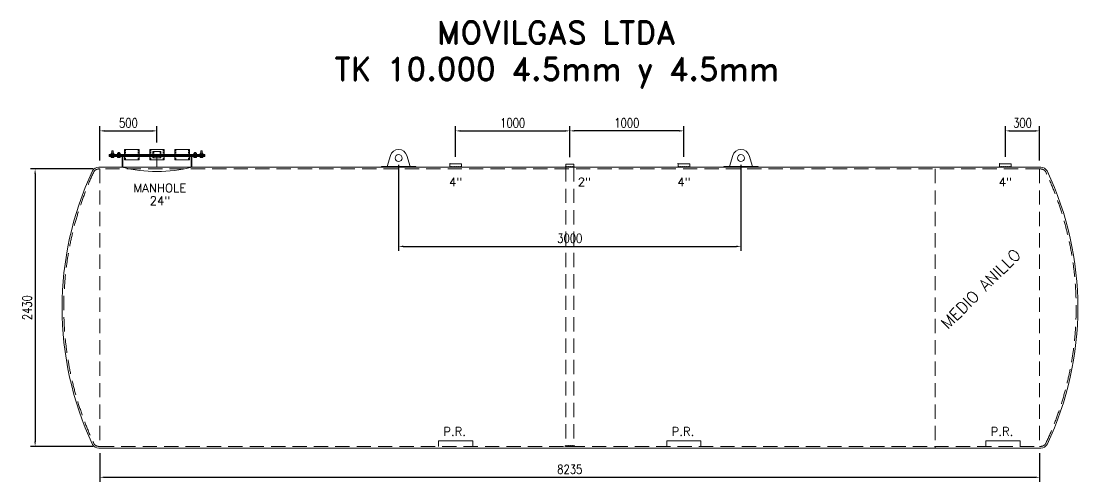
# Model space of a CAD drawing. Extents: x 174420 to 213214, y -41877 to -13498.
# Drawn here: x 188050 to 197311, y -17533 to -13498 of the extents above; entities that cross this region are included whole.
import ezdxf
from ezdxf.enums import TextEntityAlignment as Align

# ---------------------------------------------------------------- set-up
doc = ezdxf.new("R2010")
doc.units = 0
doc.header["$LTSCALE"] = 500
doc.header["$MEASUREMENT"] = 0
doc.linetypes.add('HIDDEN', pattern=[0.375, 0.25, -0.125])
doc.layers.get('0').update_dxf_attribs({"linetype": 'CONTINUOUS', "lineweight": 9})
for name, color, linetype, lineweight in [('COTAS', 2, 'CONTINUOUS', 9), ('dibujo', 7, 'CONTINUOUS', 30), ('INVISIBLE', 1, 'HIDDEN', 9), ('TEXTO', 6, 'CONTINUOUS', 9)]:
    doc.layers.add(name, color=color, linetype=linetype, lineweight=lineweight)
doc.styles.add('ROMAND', font='romand')
doc.styles.get("Standard").update_dxf_attribs({"font": 'SIMPLEX.shx', "width": 0.8, "height": 80})
doc.dimstyles.get("Standard").update_dxf_attribs({"dimtxt": 0.18, "dimasz": 0.18, "dimexe": 0.18, "dimexo": 0.0625, "dimgap": 0.09, "dimtad": 0, "dimtih": 1, "dimtoh": 1, "dimdec": 4, "dimzin": 0, "dimdsep": 46, "dimtxsty": 'Standard', "dimcen": 0.09, "dimadec": 0, "dimazin": 0, "dimtfac": 1, "dimtdec": 4, "dimtofl": 0, "dimtmove": 0, "dimatfit": 3, "dimfxl": 1, "dimtolj": 1, "dimtzin": 0, "dimarcsym": 0})

# ---------------------------------------------------------------- blocks, each defined once
blk = doc.blocks.new('*D171')
at = {"layer": 'COTAS', "color": 0, "lineweight": -2, "transparency": 16777216}
for p, q in [((188740.9, -14717.6), (188740.9, -14418.8)), ((189240.9, -14561.6), (189240.9, -14418.8)), ((188780.9, -14458.8), (189200.9, -14458.8))]:
    blk.add_line(p, q, dxfattribs=at)
at = {"layer": 'COTAS', "color": 0, "transparency": 16777216}
for points in [[(188780.9, -14452.1), (188780.9, -14465.5), (188740.9, -14458.8)], [(189200.9, -14452.1), (189200.9, -14465.5), (189240.9, -14458.8)]]:
    blk.add_solid(points, dxfattribs=at)
at = {"layer": 'COTAS', "color": 0, "lineweight": 9, "transparency": 16777216, "insert": (188990.9, -14388.8), "char_height": 80, "attachment_point": 5}
blk.add_mtext('\\A1;500', dxfattribs=at)
blk = doc.blocks.new('*D172')
at = {"layer": 'COTAS', "color": 0, "lineweight": -2, "transparency": 16777216}
for p, q in [((191858.4, -14686.2), (191858.4, -14418.8)), ((192858.4, -14689.1), (192858.4, -14418.8)), ((191898.4, -14458.8), (192818.4, -14458.8))]:
    blk.add_line(p, q, dxfattribs=at)
at = {"layer": 'COTAS', "color": 0, "transparency": 16777216}
for points in [[(191898.4, -14452.1), (191898.4, -14465.5), (191858.4, -14458.8)], [(192818.4, -14452.1), (192818.4, -14465.5), (192858.4, -14458.8)]]:
    blk.add_solid(points, dxfattribs=at)
at = {"layer": 'COTAS', "color": 0, "lineweight": 9, "transparency": 16777216, "insert": (192358.4, -14388.8), "char_height": 80, "attachment_point": 5}
blk.add_mtext('\\A1;1000', dxfattribs=at)
blk = doc.blocks.new('*D173')
at = {"layer": 'COTAS', "color": 0, "lineweight": -2, "transparency": 16777216}
for p, q in [((192858.4, -14689.1), (192858.4, -14418.8)), ((193858.4, -14686.2), (193858.4, -14418.8)), ((193818.4, -14458.8), (192898.4, -14458.8))]:
    blk.add_line(p, q, dxfattribs=at)
at = {"layer": 'COTAS', "color": 0, "transparency": 16777216}
for points in [[(192898.4, -14452.1), (192898.4, -14465.5), (192858.4, -14458.8)], [(193818.4, -14452.1), (193818.4, -14465.5), (193858.4, -14458.8)]]:
    blk.add_solid(points, dxfattribs=at)
at = {"layer": 'COTAS', "color": 0, "lineweight": 9, "transparency": 16777216, "insert": (193358.4, -14388.8), "char_height": 80, "attachment_point": 5}
blk.add_mtext('\\A1;1000', dxfattribs=at)
blk = doc.blocks.new('*D167')
at = {"layer": 'COTAS', "color": 0, "lineweight": -2, "transparency": 16777216}
for p, q in [((196675.9, -14686.2), (196675.9, -14418.8)), ((196975.9, -14717.6), (196975.9, -14418.8)), ((196715.9, -14458.8), (196935.9, -14458.8))]:
    blk.add_line(p, q, dxfattribs=at)
at = {"layer": 'COTAS', "color": 0, "transparency": 16777216}
for points in [[(196715.9, -14452.1), (196715.9, -14465.5), (196675.9, -14458.8)], [(196935.9, -14452.1), (196935.9, -14465.5), (196975.9, -14458.8)]]:
    blk.add_solid(points, dxfattribs=at)
at = {"layer": 'COTAS', "color": 0, "lineweight": 9, "transparency": 16777216, "insert": (196825.9, -14388.8), "char_height": 80, "attachment_point": 5}
blk.add_mtext('\\A1;300', dxfattribs=at)
blk = doc.blocks.new('*D168')
at = {"layer": 'COTAS', "color": 0, "lineweight": -2, "transparency": 16777216}
for p, q in [((188740.9, -17282.3), (188740.9, -17533)), ((196975.9, -17282.3), (196975.9, -17533)), ((188780.9, -17493), (196935.9, -17493))]:
    blk.add_line(p, q, dxfattribs=at)
at = {"layer": 'COTAS', "color": 0, "transparency": 16777216}
for points in [[(188780.9, -17486.3), (188780.9, -17499.7), (188740.9, -17493)], [(196935.9, -17486.3), (196935.9, -17499.7), (196975.9, -17493)]]:
    blk.add_solid(points, dxfattribs=at)
at = {"layer": 'COTAS', "color": 0, "transparency": 16777216, "insert": (192858.4, -17423), "char_height": 80, "attachment_point": 5}
blk.add_mtext('\\A1;8235', dxfattribs=at)
blk = doc.blocks.new('*D169')
at = {"layer": 'COTAS', "color": 0, "lineweight": -2, "transparency": 16777216}
for p, q in [((188680.9, -14792.6), (188133, -14792.6)), ((188173, -14832.6), (188173, -17182.3)), ((188680.9, -17222.3), (188133, -17222.3))]:
    blk.add_line(p, q, dxfattribs=at)
at = {"layer": 'COTAS', "color": 0, "transparency": 16777216}
for points in [[(188166.3, -14832.6), (188179.6, -14832.6), (188173, -14792.6)], [(188166.3, -17182.3), (188179.6, -17182.3), (188173, -17222.3)]]:
    blk.add_solid(points, dxfattribs=at)
at = {"layer": 'COTAS', "color": 0, "transparency": 16777216, "insert": (188103, -16007.4), "char_height": 80, "attachment_point": 5, "rotation": 90}
blk.add_mtext('\\A1;2430', dxfattribs=at)
blk = doc.blocks.new('*D170')
at = {"layer": 'COTAS', "color": 0, "lineweight": -2, "transparency": 16777216}
for p, q in [((191358.4, -14756.6), (191358.4, -15510.6)), ((194358.4, -14756.6), (194358.4, -15510.6)), ((191398.4, -15470.6), (194318.4, -15470.6))]:
    blk.add_line(p, q, dxfattribs=at)
at = {"layer": 'COTAS', "color": 0, "transparency": 16777216}
for points in [[(191398.4, -15463.9), (191398.4, -15477.3), (191358.4, -15470.6)], [(194318.4, -15463.9), (194318.4, -15477.3), (194358.4, -15470.6)]]:
    blk.add_solid(points, dxfattribs=at)
at = {"layer": 'COTAS', "color": 0, "transparency": 16777216, "insert": (192858.4, -15400.6), "char_height": 80, "attachment_point": 5}
blk.add_mtext('\\A1;3000', dxfattribs=at)

msp = doc.modelspace()

# ---------------------------------------------------------------- linework, layer by layer
at = {"lineweight": 9}
for p, q in [((188740.9, -14777.6), (188730.9, -14777.6)), ((188740.9, -14777.6), (196975.9, -14777.6)), ((191807.6, -14746.2), (191909.2, -14746.2)), ((191807.6, -14746.2), (191807.6, -14777.6)), ((191909.2, -14777.6), (191807.6, -14777.6)), ((191909.2, -14746.2), (191909.2, -14777.6)), ((192823.5, -14749.1), (192823.5, -14777.6)), ((192823.5, -14749.1), (192893.4, -14749.1)), ((192823.5, -14777.6), (192893.4, -14777.6)), ((192893.4, -14749.1), (192893.4, -14777.6)), ((193807.6, -14746.2), (193909.2, -14746.2)), ((193807.6, -14746.2), (193807.6, -14777.6)), ((193909.2, -14777.6), (193807.6, -14777.6)), ((193909.2, -14746.2), (193909.2, -14777.6)), ((196625.1, -14746.2), (196726.7, -14746.2)), ((196625.1, -14746.2), (196625.1, -14777.6)), ((196726.7, -14777.6), (196625.1, -14777.6)), ((196726.7, -14746.2), (196726.7, -14777.6)), ((196975.9, -14777.6), (196985.9, -14777.6)), ((192823.5, -17222.3), (192893.4, -17222.3)), ((188740.9, -17237.3), (188730.9, -17237.3)), ((188740.9, -17237.3), (196975.9, -17237.3)), ((196975.9, -17237.3), (196985.9, -17237.3))]:
    msp.add_line(p, q, dxfattribs=at)
for centre, radius, start, end in [((191244, -16007.4), 2834.6, 155.01403, 204.98597), ((188730.9, -14842.6), 65, 90, 150), ((189241.2, -13533.2), 1281.3, 256.21649, 283.78351), ((196985.9, -14842.6), 65, 30, 90), ((194510.2, -16007.4), 2800.9, 334.69161, 25.30839), ((188730.9, -17172.3), 65, 210, 270), ((196985.9, -17172.3), 65, 270, 330)]:
    msp.add_arc(centre, radius, start, end, dxfattribs=at)
at = {"color": 0, "linetype": 'ByBlock', "lineweight": 9}
for p in [(191807.6, -14746.2), (193807.6, -14746.2), (196625.1, -14746.2)]:
    msp.add_point(p, dxfattribs=at)
at = {"layer": 'COTAS', "lineweight": 9}
for p, q in [((189240.9, -14677.6), (189240.9, -14777.6)), ((191812.2, -14770.2), (191804.4, -14777.6)), ((191818, -14770.2), (191810.2, -14777.6)), ((191823.3, -14770.2), (191815.5, -14777.6)), ((191829.2, -14770.2), (191821.5, -14777.6)), ((191835.5, -14770.2), (191827.7, -14777.6)), ((191840.8, -14770.2), (191833, -14777.6)), ((191847, -14770.2), (191839.3, -14777.6)), ((191852.7, -14770.2), (191844.9, -14777.6)), ((191858.9, -14770.2), (191851.1, -14777.6)), ((191864.5, -14770.2), (191856.7, -14777.6)), ((191870.7, -14770.2), (191862.9, -14777.6)), ((191876.3, -14770.2), (191868.6, -14777.6)), ((191882.6, -14770.2), (191874.8, -14777.6)), ((191888.5, -14770.2), (191880.8, -14777.6)), ((191893.4, -14771.5), (191887, -14777.6)), ((191899.8, -14771.5), (191893.4, -14777.6)), ((191905.3, -14771.5), (191898.9, -14777.6)), ((191905.3, -14771.5), (191898.9, -14777.6)), ((191910.5, -14771.5), (191904.1, -14777.6)), ((191910.5, -14771.5), (191904.1, -14777.6)), ((192823.3, -14770.2), (192815.5, -14777.6)), ((192823.5, -14771.5), (192829.9, -14777.6)), ((192828.3, -14770.2), (192836.1, -14777.6)), ((192834.3, -14770.2), (192842.1, -14777.6)), ((192840.6, -14770.2), (192848.3, -14777.6)), ((192846.2, -14770.2), (192854, -14777.6)), ((192852.4, -14770.2), (192860.2, -14777.6)), ((192858, -14770.2), (192865.8, -14777.6)), ((192864.2, -14770.2), (192872, -14777.6)), ((192869.9, -14770.2), (192877.6, -14777.6)), ((192876.1, -14770.2), (192883.9, -14777.6)), ((192881.4, -14770.2), (192889.2, -14777.6)), ((192887.7, -14770.2), (192895.4, -14777.6)), ((192893.6, -14770.2), (192901.4, -14777.6)), ((193812.2, -14770.2), (193804.4, -14777.6)), ((193818, -14770.2), (193810.2, -14777.6)), ((193823.3, -14770.2), (193815.5, -14777.6)), ((193829.2, -14770.2), (193821.5, -14777.6)), ((193835.5, -14770.2), (193827.7, -14777.6)), ((193840.8, -14770.2), (193833, -14777.6)), ((193847, -14770.2), (193839.3, -14777.6)), ((193852.7, -14770.2), (193844.9, -14777.6)), ((193858.9, -14770.2), (193851.1, -14777.6)), ((193864.5, -14770.2), (193856.7, -14777.6)), ((193870.7, -14770.2), (193862.9, -14777.6)), ((193876.3, -14770.2), (193868.6, -14777.6)), ((193882.6, -14770.2), (193874.8, -14777.6)), ((193888.5, -14770.2), (193880.8, -14777.6)), ((193893.4, -14771.5), (193887, -14777.6)), ((193899.8, -14771.5), (193893.4, -14777.6)), ((193905.3, -14771.5), (193898.9, -14777.6)), ((193905.3, -14771.5), (193898.9, -14777.6)), ((193910.5, -14771.5), (193904.1, -14777.6)), ((193910.5, -14771.5), (193904.1, -14777.6)), ((196629.7, -14770.2), (196621.9, -14777.6)), ((196635.5, -14770.2), (196627.7, -14777.6)), ((196640.8, -14770.2), (196633, -14777.6)), ((196646.7, -14770.2), (196639, -14777.6)), ((196653, -14770.2), (196645.2, -14777.6)), ((196658.3, -14770.2), (196650.5, -14777.6)), ((196664.5, -14770.2), (196656.8, -14777.6)), ((196670.2, -14770.2), (196662.4, -14777.6)), ((196676.4, -14770.2), (196668.6, -14777.6)), ((196682, -14770.2), (196674.2, -14777.6)), ((196688.2, -14770.2), (196680.4, -14777.6)), ((196693.8, -14770.2), (196686.1, -14777.6)), ((196700.1, -14770.2), (196692.3, -14777.6)), ((196706, -14770.2), (196698.3, -14777.6)), ((196710.9, -14771.5), (196704.5, -14777.6)), ((196717.3, -14771.5), (196710.9, -14777.6)), ((196722.8, -14771.5), (196716.4, -14777.6)), ((196722.8, -14771.5), (196716.4, -14777.6)), ((196728, -14771.5), (196721.6, -14777.6)), ((196728, -14771.5), (196721.6, -14777.6)), ((191708.4, -17172.3), (191708.4, -17222.3)), ((192008.4, -17172.3), (191708.4, -17172.3)), ((192008.4, -17172.3), (192008.4, -17222.3)), ((192823.3, -17214.8), (192815.5, -17222.3)), ((192823.5, -17216.2), (192829.9, -17222.3)), ((192828.3, -17214.8), (192836.1, -17222.3)), ((192834.3, -17214.8), (192842.1, -17222.3)), ((192840.6, -17214.8), (192848.3, -17222.3)), ((192846.2, -17214.8), (192854, -17222.3)), ((192852.4, -17214.8), (192860.2, -17222.3)), ((192858, -17214.8), (192865.8, -17222.3)), ((192864.2, -17214.8), (192872, -17222.3)), ((192869.9, -17214.8), (192877.6, -17222.3)), ((192876.1, -17214.8), (192883.9, -17222.3)), ((192881.4, -17214.8), (192889.2, -17222.3)), ((192887.7, -17214.8), (192895.4, -17222.3)), ((192893.6, -17214.8), (192901.4, -17222.3)), ((193708.4, -17172.3), (193708.4, -17222.3)), ((194008.4, -17172.3), (193708.4, -17172.3)), ((194008.4, -17172.3), (194008.4, -17222.3)), ((196804.9, -17172.3), (196504.9, -17172.3)), ((196504.9, -17172.3), (196504.9, -17222.3)), ((196804.9, -17172.3), (196804.9, -17222.3))]:
    msp.add_line(p, q, dxfattribs=at)
for points in [[(191807.6, -14769.8), (191807.6, -14777.6), (191799.3, -14777.6)], [(191909.2, -14769.8), (191909.2, -14777.6), (191917.6, -14777.6)], [(192823.5, -14769.8), (192823.5, -14777.6), (192815.1, -14777.6)], [(192893.4, -14769.8), (192893.4, -14777.6), (192901.8, -14777.6)], [(193807.6, -14769.8), (193807.6, -14777.6), (193799.3, -14777.6)], [(193909.2, -14769.8), (193909.2, -14777.6), (193917.6, -14777.6)], [(196625.1, -14769.8), (196625.1, -14777.6), (196616.8, -14777.6)], [(196726.7, -14769.8), (196726.7, -14777.6), (196735.1, -14777.6)], [(192823.5, -17214.5), (192823.5, -17222.3), (192815.1, -17222.3)], [(192893.4, -17214.5), (192893.4, -17222.3), (192901.8, -17222.3)]]:
    msp.add_solid(points, dxfattribs=at)
at = {"layer": 'dibujo', "lineweight": 9}
for p, q in [((188956.9, -14621.6), (189084.9, -14621.6)), ((188956.9, -14711.6), (188956.9, -14621.6)), ((189084.9, -14621.6), (189084.9, -14711.6)), ((189176.9, -14621.6), (189304.9, -14621.6)), ((189176.9, -14711.6), (189176.9, -14621.6)), ((189304.9, -14621.6), (189304.9, -14711.6)), ((189396.9, -14621.6), (189524.9, -14621.6)), ((189396.9, -14711.6), (189396.9, -14621.6)), ((189524.9, -14621.6), (189524.9, -14711.6)), ((188820.9, -14666.6), (189660.9, -14666.6)), ((188820.9, -14674.6), (188820.9, -14666.6)), ((188820.9, -14666.6), (188820.9, -14674.6)), ((189660.9, -14674.6), (188820.9, -14674.6)), ((188820.9, -14677.6), (188820.9, -14683.6)), ((188820.9, -14677.6), (188935.9, -14677.6)), ((188820.9, -14677.6), (188820.9, -14683.6)), ((189660.9, -14683.6), (188820.9, -14683.6)), ((188839.9, -14655.6), (188840.9, -14654.6)), ((188839.9, -14655.6), (188839.9, -14665.6)), ((188839.9, -14665.6), (188840.9, -14666.6)), ((188861.9, -14683.6), (188839.9, -14683.6)), ((188839.9, -14683.6), (188839.9, -14690.6)), ((188839.9, -14690.6), (188840.9, -14691.6)), ((188840.9, -14654.6), (188860.9, -14654.6)), ((188840.9, -14666.6), (188860.9, -14666.6)), ((188840.9, -14691.6), (188860.9, -14691.6)), ((188856.9, -14633.6), (188844.9, -14633.6)), ((188844.9, -14633.6), (188844.9, -14683.6)), ((188844.9, -14655.6), (188844.9, -14666.6)), ((188844.9, -14683.6), (188856.9, -14683.6)), ((188844.9, -14683.6), (188844.9, -14691.6)), ((188856.9, -14683.6), (188856.9, -14633.6)), ((188856.9, -14655.6), (188856.9, -14666.6)), ((188856.9, -14683.6), (188856.9, -14691.6)), ((188861.9, -14655.6), (188860.9, -14654.6)), ((188861.9, -14665.6), (188860.9, -14666.6)), ((188861.9, -14690.6), (188860.9, -14691.6)), ((188861.9, -14665.6), (188861.9, -14655.6)), ((188861.9, -14690.6), (188861.9, -14683.6)), ((188880.9, -14666.6), (188880.9, -14674.6)), ((188880.9, -14674.6), (188880.9, -14666.6)), ((188880.9, -14674.6), (188880.9, -14677.6)), ((188894.9, -14655.6), (188895.9, -14654.6)), ((188894.9, -14655.6), (188894.9, -14665.6)), ((188894.9, -14665.6), (188895.9, -14666.6)), ((188916.9, -14683.6), (188894.9, -14683.6)), ((188894.9, -14683.6), (188894.9, -14690.6)), ((188894.9, -14690.6), (188895.9, -14691.6)), ((188895.9, -14654.6), (188915.9, -14654.6)), ((188895.9, -14666.6), (188915.9, -14666.6)), ((188895.9, -14691.6), (188915.9, -14691.6)), ((188911.9, -14647.6), (188899.9, -14647.6)), ((188899.9, -14647.6), (188899.9, -14683.6)), ((188899.9, -14655.6), (188899.9, -14666.6)), ((188899.9, -14683.6), (188911.9, -14683.6)), ((188899.9, -14683.6), (188899.9, -14691.6)), ((188911.9, -14683.6), (188911.9, -14647.6)), ((188911.9, -14655.6), (188911.9, -14666.6)), ((188911.9, -14683.6), (188911.9, -14691.6)), ((188916.9, -14655.6), (188915.9, -14654.6)), ((188916.9, -14665.6), (188915.9, -14666.6)), ((188916.9, -14690.6), (188915.9, -14691.6)), ((188916.9, -14665.6), (188916.9, -14655.6)), ((188916.9, -14690.6), (188916.9, -14683.6)), ((188935.9, -14677.6), (188935.9, -14777.6)), ((188935.9, -14677.6), (188941.9, -14683.6)), ((188935.9, -14677.6), (189660.9, -14677.6)), ((188941.9, -14683.6), (188941.9, -14777.6)), ((189084.9, -14711.6), (188956.9, -14711.6)), ((189304.9, -14711.6), (189176.9, -14711.6)), ((189205.9, -14639.6), (189275.9, -14639.6)), ((189205.9, -14693.6), (189205.9, -14639.6)), ((189275.9, -14693.6), (189205.9, -14693.6)), ((189275.9, -14639.6), (189275.9, -14693.6)), ((189524.9, -14711.6), (189396.9, -14711.6)), ((189545.9, -14677.6), (189539.9, -14683.6)), ((189539.9, -14683.6), (189539.9, -14777.6)), ((189545.9, -14677.6), (189545.9, -14674.6)), ((189545.9, -14674.6), (189600.9, -14674.6)), ((189545.9, -14683.6), (189545.9, -14677.6)), ((189545.9, -14677.6), (189600.9, -14677.6)), ((189545.9, -14683.6), (189545.9, -14777.6)), ((189564.9, -14655.6), (189565.9, -14654.6)), ((189564.9, -14665.6), (189564.9, -14655.6)), ((189564.9, -14665.6), (189565.9, -14666.6)), ((189564.9, -14683.6), (189586.9, -14683.6)), ((189564.9, -14690.6), (189564.9, -14683.6)), ((189564.9, -14690.6), (189565.9, -14691.6)), ((189585.9, -14654.6), (189565.9, -14654.6)), ((189585.9, -14666.6), (189565.9, -14666.6)), ((189585.9, -14691.6), (189565.9, -14691.6)), ((189569.9, -14647.6), (189581.9, -14647.6)), ((189569.9, -14683.6), (189569.9, -14647.6)), ((189569.9, -14655.6), (189569.9, -14666.6)), ((189581.9, -14683.6), (189569.9, -14683.6)), ((189569.9, -14683.6), (189569.9, -14691.6)), ((189581.9, -14647.6), (189581.9, -14683.6)), ((189581.9, -14655.6), (189581.9, -14666.6)), ((189581.9, -14683.6), (189581.9, -14691.6)), ((189586.9, -14655.6), (189585.9, -14654.6)), ((189586.9, -14665.6), (189585.9, -14666.6)), ((189586.9, -14690.6), (189585.9, -14691.6)), ((189586.9, -14655.6), (189586.9, -14665.6)), ((189586.9, -14683.6), (189586.9, -14690.6)), ((189600.9, -14674.6), (189600.9, -14666.6)), ((189600.9, -14674.6), (189600.9, -14677.6)), ((189619.9, -14655.6), (189620.9, -14654.6)), ((189619.9, -14665.6), (189619.9, -14655.6)), ((189619.9, -14665.6), (189620.9, -14666.6)), ((189619.9, -14683.6), (189641.9, -14683.6)), ((189619.9, -14690.6), (189619.9, -14683.6)), ((189619.9, -14690.6), (189620.9, -14691.6)), ((189640.9, -14654.6), (189620.9, -14654.6)), ((189640.9, -14666.6), (189620.9, -14666.6)), ((189640.9, -14691.6), (189620.9, -14691.6)), ((189624.9, -14633.6), (189636.9, -14633.6)), ((189624.9, -14683.6), (189624.9, -14633.6)), ((189624.9, -14655.6), (189624.9, -14666.6)), ((189636.9, -14683.6), (189624.9, -14683.6)), ((189624.9, -14683.6), (189624.9, -14691.6)), ((189636.9, -14633.6), (189636.9, -14683.6)), ((189636.9, -14655.6), (189636.9, -14666.6)), ((189636.9, -14683.6), (189636.9, -14691.6)), ((189641.9, -14655.6), (189640.9, -14654.6)), ((189641.9, -14665.6), (189640.9, -14666.6)), ((189641.9, -14690.6), (189640.9, -14691.6)), ((189641.9, -14655.6), (189641.9, -14665.6)), ((189641.9, -14683.6), (189641.9, -14690.6)), ((189660.9, -14666.6), (189660.9, -14674.6)), ((189660.9, -14677.6), (189660.9, -14683.6)), ((191258.4, -14771.6), (191286.4, -14675.6)), ((191458.4, -14771.6), (191430.4, -14675.6)), ((194258.4, -14771.6), (194286.4, -14675.6)), ((194458.4, -14771.6), (194430.4, -14675.6)), ((191208.4, -14771.6), (191508.4, -14771.6)), ((191508.4, -14777.6), (191208.4, -14777.6)), ((191258.4, -14771.6), (191458.4, -14771.6)), ((191508.4, -14771.6), (191508.4, -14777.6)), ((194208.4, -14771.6), (194508.4, -14771.6)), ((194508.4, -14777.6), (194208.4, -14777.6)), ((194258.4, -14771.6), (194458.4, -14771.6)), ((194508.4, -14771.6), (194508.4, -14777.6))]:
    msp.add_line(p, q, dxfattribs=at)
at = {"layer": 'dibujo'}
for p, q in [((191208.4, -14771.6), (191208.4, -14777.6)), ((194208.4, -14771.6), (194208.4, -14777.6))]:
    msp.add_line(p, q, dxfattribs=at)
at = {"layer": 'dibujo', "lineweight": 9}
for centre in [(191358.4, -14696.6), (194358.4, -14696.6)]:
    msp.add_circle(centre, 30, dxfattribs=at)
for centre, radius, start, end in [((191358.4, -14696.6), 75, 16.2602, 163.7398), ((194358.4, -14696.6), 75, 16.2602, 163.7398), ((188842.4, -14658.2), 3.63, 46.39718, 133.60282), ((188842.4, -14663), 3.63, 226.39718, 313.60282), ((188842.4, -14688), 3.63, 226.39718, 313.60282), ((188850.9, -14673.1), 18.5, 71.07536, 108.92464), ((188850.9, -14648.1), 18.5, 251.07536, 288.92464), ((188850.9, -14673.1), 18.5, 251.07536, 288.92464), ((188859.4, -14658.2), 3.63, 46.39718, 133.60282), ((188859.4, -14663), 3.63, 226.39718, 313.60282), ((188859.4, -14688), 3.63, 226.39718, 313.60282), ((188897.4, -14658.2), 3.63, 46.39718, 133.60282), ((188897.4, -14663), 3.63, 226.39718, 313.60282), ((188897.4, -14688), 3.63, 226.39718, 313.60282), ((188905.9, -14673.1), 18.5, 71.07536, 108.92464), ((188905.9, -14648.1), 18.5, 251.07536, 288.92464), ((188905.9, -14673.1), 18.5, 251.07536, 288.92464), ((188914.4, -14658.2), 3.63, 46.39718, 133.60282), ((188914.4, -14663), 3.63, 226.39718, 313.60282), ((188914.4, -14688), 3.63, 226.39718, 313.60282), ((189567.4, -14658.2), 3.63, 46.39718, 133.60282), ((189567.4, -14663), 3.63, 226.39718, 313.60282), ((189567.4, -14688), 3.63, 226.39718, 313.60282), ((189575.9, -14673.1), 18.5, 71.07536, 108.92464), ((189575.9, -14648.1), 18.5, 251.07536, 288.92464), ((189575.9, -14673.1), 18.5, 251.07536, 288.92464), ((189584.4, -14658.2), 3.63, 46.39718, 133.60282), ((189584.4, -14663), 3.63, 226.39718, 313.60282), ((189584.4, -14688), 3.63, 226.39718, 313.60282), ((189622.4, -14658.2), 3.63, 46.39718, 133.60282), ((189622.4, -14663), 3.63, 226.39718, 313.60282), ((189622.4, -14688), 3.63, 226.39718, 313.60282), ((189630.9, -14673.1), 18.5, 71.07536, 108.92464), ((189630.9, -14648.1), 18.5, 251.07536, 288.92464), ((189630.9, -14673.1), 18.5, 251.07536, 288.92464), ((189639.4, -14658.2), 3.63, 46.39718, 133.60282), ((189639.4, -14663), 3.63, 226.39718, 313.60282), ((189639.4, -14688), 3.63, 226.39718, 313.60282)]:
    msp.add_arc(centre, radius, start, end, dxfattribs=at)
at = {"layer": 'INVISIBLE', "lineweight": 9, "ltscale": 0.1}
for p, q in [((188965.9, -14621.6), (188965.9, -14711.6)), ((189075.9, -14621.6), (189075.9, -14711.6)), ((189185.9, -14621.6), (189185.9, -14711.6)), ((189295.9, -14621.6), (189295.9, -14711.6)), ((189405.9, -14621.6), (189405.9, -14711.6)), ((189515.9, -14621.6), (189515.9, -14711.6)), ((189212.9, -14639.6), (189212.9, -14693.6)), ((189268.9, -14639.6), (189268.9, -14693.6))]:
    msp.add_line(p, q, dxfattribs=at)
at = {"layer": 'INVISIBLE', "lineweight": 9, "ltscale": 0.05}
for p, q in [((188845.9, -14633.6), (188845.9, -14683.6)), ((188855.9, -14683.6), (188855.9, -14633.6)), ((188900.9, -14647.6), (188900.9, -14683.6)), ((188910.9, -14683.6), (188910.9, -14647.6)), ((189570.9, -14683.6), (189570.9, -14647.6)), ((189580.9, -14647.6), (189580.9, -14683.6)), ((189625.9, -14683.6), (189625.9, -14633.6)), ((189635.9, -14633.6), (189635.9, -14683.6))]:
    msp.add_line(p, q, dxfattribs=at)
at = {"layer": 'INVISIBLE', "lineweight": 9}
for p, q in [((188740.9, -14792.6), (188730.9, -14792.6)), ((188740.9, -14792.6), (188740.9, -17222.3)), ((196975.9, -14792.6), (188740.9, -14792.6)), ((192823.5, -14777.6), (192823.5, -17222.3)), ((192893.4, -14777.6), (192893.4, -17222.3)), ((196060.9, -14792.6), (196060.9, -17237.3)), ((196975.9, -14792.6), (196975.9, -17222.3)), ((196975.9, -14792.6), (196985.9, -14792.6)), ((188740.9, -17222.3), (188730.9, -17222.3)), ((188740.9, -17222.3), (196975.9, -17222.3)), ((196975.9, -17222.3), (196985.9, -17222.3))]:
    msp.add_line(p, q, dxfattribs=at)
for centre, radius, start, end in [((188730.9, -14842.6), 50, 90, 150), ((196985.9, -14842.6), 50, 30, 90), ((191243.6, -16007.4), 2819.4, 155.0375, 204.9625), ((194511, -16007.4), 2785.2, 334.71015, 25.28985), ((188730.9, -17172.3), 50, 210, 270), ((196985.9, -17172.3), 50, 270, 330)]:
    msp.add_arc(centre, radius, start, end, dxfattribs=at)

# ---------------------------------------------------------------- texts
at = {"layer": 'COTAS', "lineweight": 9, "style": 'ROMAND'}
for s, p in [('MOVILGAS LTDA', (191695.3, -13697.8)), ('TK 10.000 4.5mm y 4.5mm', (190794.3, -14016.5))]:
    msp.add_text(s, height=200, dxfattribs=at).set_placement(p)
msp.add_text('MEDIO ANILLO', height=100, rotation=45, dxfattribs=at).set_placement((196171.6, -16201.9))
at = {"layer": 'TEXTO', "lineweight": 9, "style": 'ROMAND'}
for s, p in [('4"', (191858.4, -14944.3)), ('2"', (192986.7, -14944.3)), ('4"', (193858.4, -14944.3)), ('4"', (196675.9, -14944.3)), ('MANHOLE', (189266.5, -14997.1)), ('24"', (189266.5, -15108.2))]:
    msp.add_text(s, height=75, dxfattribs=at).set_placement(p, align=Align.CENTER)
for p in [(191750.3, -17129.3), (193750.3, -17129.3), (196546.7, -17129.3)]:
    msp.add_text('P.R.', height=75, dxfattribs=at).set_placement(p)

# ---------------------------------------------------------------- dimensions: what is measured, and where the dimension line sits
at = {"layer": 'COTAS', "lineweight": 9}
for base, p1, p2, picture, middle in [((189240.9, -14458.8), (188740.9, -14777.6), (189240.9, -14621.6), '*D171', (188990.9, -14388.8)), ((192858.4, -14458.8), (191858.4, -14746.2), (192858.4, -14749.1), '*D172', (192358.4, -14388.8)), ((192858.4, -14458.8), (193858.4, -14746.2), (192858.4, -14749.1), '*D173', (193358.4, -14388.8)), ((196975.9, -14458.8), (196675.9, -14746.2), (196975.9, -14777.6), '*D167', (196825.9, -14388.8))]:
    dim = msp.add_linear_dim(base=base, p1=p1, p2=p2, dimstyle='Standard', override={"dimscale": 10, "dimtxt": 80, "dimasz": 4, "dimexe": 4, "dimexo": 6, "dimgap": 3, "dimtad": 1, "dimtih": 0, "dimtoh": 0, "dimdec": 0, "dimcen": 1, "dimdle": 1, "dimtdec": 0}, dxfattribs=at)
    dim.commit()
    dim.dimension.update_dxf_attribs({"geometry": picture, "text_midpoint": middle})
at = {"layer": 'COTAS'}
for base, p1, p2, picture, middle in [((194358.4, -15470.6), (191358.4, -14696.6), (194358.4, -14696.6), '*D170', (192858.4, -15470.6)), ((196975.9, -17493), (188740.9, -17222.3), (196975.9, -17222.3), '*D168', (192858.4, -17493))]:
    dim = msp.add_linear_dim(base=base, p1=p1, p2=p2, dimstyle='Standard', override={"dimscale": 10, "dimtxt": 80, "dimasz": 4, "dimexe": 4, "dimexo": 6, "dimgap": 3, "dimtad": 1, "dimtih": 0, "dimtoh": 0, "dimdec": 0, "dimcen": 1, "dimdle": 1, "dimtdec": 0}, dxfattribs=at)
    dim.commit()
    dim.dimension.update_dxf_attribs({"geometry": picture, "text_midpoint": middle, "dimtype": 160})
dim = msp.add_linear_dim(base=(188173, -17222.3), p1=(188740.9, -14792.6), p2=(188740.9, -17222.3), angle=90, dimstyle='Standard', override={"dimscale": 10, "dimtxt": 80, "dimasz": 4, "dimexe": 4, "dimexo": 6, "dimgap": 3, "dimtad": 1, "dimtih": 0, "dimtoh": 0, "dimdec": 0, "dimcen": 1, "dimdle": 1, "dimtdec": 0}, dxfattribs=at)
dim.commit()
dim.dimension.update_dxf_attribs({"geometry": '*D169', "text_midpoint": (188103, -16007.4)})

doc.saveas('drawing.dxf')
